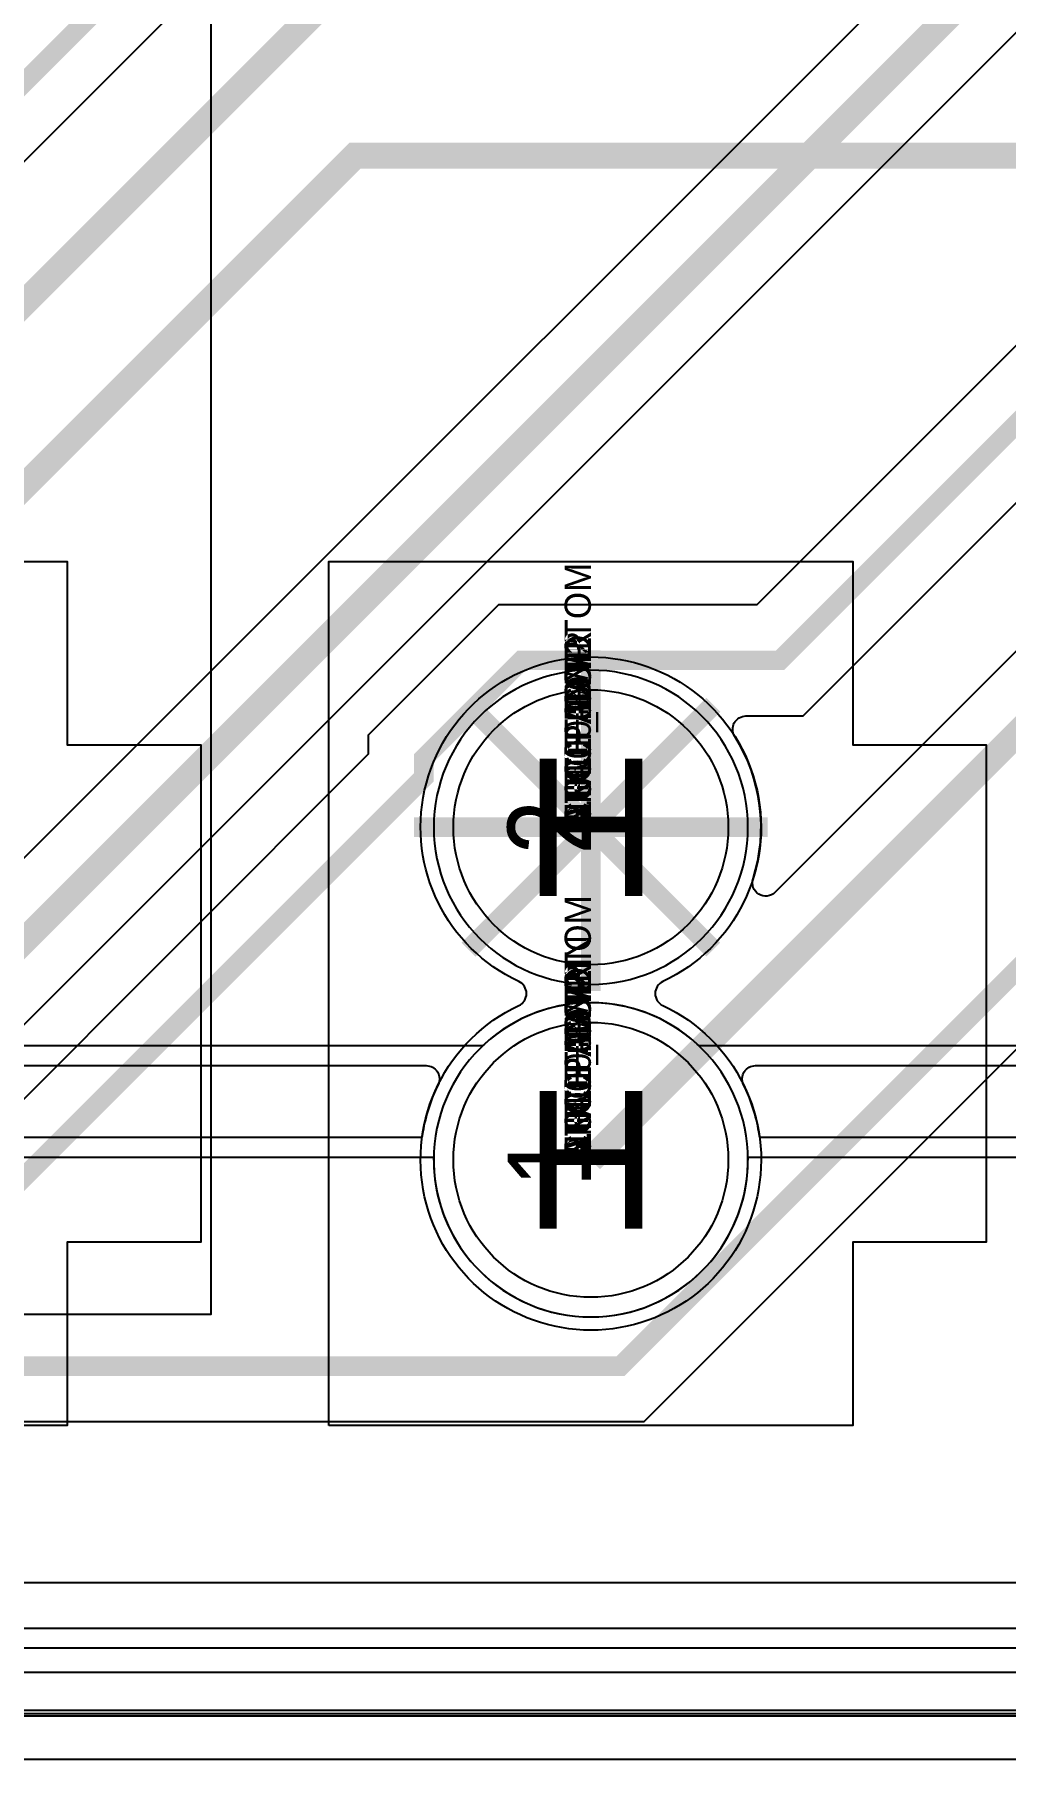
# Model space of a CAD drawing. Extents: x 0 to 323, y 0 to 320.
# Drawn here: x 69.5 to 76.92, y 0 to 13.18 of the extents above; entities that cross this region are included whole.
import ezdxf
from ezdxf.enums import TextEntityAlignment as Align

# ---------------------------------------------------------------- set-up
doc = ezdxf.new("R2010")
doc.units = 0
doc.header["$MEASUREMENT"] = 0
doc.layers.get('0').update_dxf_attribs({"linetype": 'CONTINUOUS'})
for name, color, linetype in [('BOARD_GEOMETRY_OUTLINE', 1, 'CONTINUOUS'), ('CDN_FIGURES', 7, 'CONTINUOUS'), ('ETCH_BOTTOM', 7, 'CONTINUOUS'), ('ETCH_GND', 3, 'CONTINUOUS'), ('ETCH_INT1', 4, 'CONTINUOUS'), ('ETCH_INT2', 5, 'CONTINUOUS'), ('ETCH_PWR', 6, 'CONTINUOUS'), ('ETCH_TOP', 2, 'CONTINUOUS'), ('MANUFACTURING_NCLEGEND-1-6', 8, 'CONTINUOUS'), ('PACKAGE_GEOMETRY_ASSEMBLY_TOP', 11, 'CONTINUOUS'), ('PACKAGE_GEOMETRY_PIN_NUMBER', 9, 'CONTINUOUS')]:
    doc.layers.add(name, color=color, linetype=linetype)

# ---------------------------------------------------------------- blocks, each defined once
blk = doc.blocks.new('PAD_INFO')
for tag in ['SHAPE_TYPE', 'PAD_HEIGHT', 'PAD_LAYER', 'PAD_TYPE', 'PAD_WIDTH']:
    blk.add_attdef(tag, (0, 0), '', height=0.2)
at = {"flags": 2}
blk.add_attdef('CDN_TYPE', (0, 0), '', height=0.2, dxfattribs=at)
blk = doc.blocks.new('DRILL_INFO')
at = {"flags": 2}
blk.add_attdef('CDN_TYPE', (0, 0), '', height=0.2, dxfattribs=at)
for tag in ['FSHAPE', 'FCHAR', 'DRILL_HEIGHT', 'DIAMETER', 'PLATED', 'DRILL_WIDTH']:
    blk.add_attdef(tag, (0, 0), '', height=0.2)
blk = doc.blocks.new('CR2100X1500TH')
at = {"layer": 'ETCH_BOTTOM'}
blk.add_circle((0, 0), 1.05, dxfattribs=at)
at = {"layer": 'ETCH_GND'}
blk.add_circle((0, 0), 1.05, dxfattribs=at)
at = {"layer": 'ETCH_INT1'}
blk.add_circle((0, 0), 1.05, dxfattribs=at)
at = {"layer": 'ETCH_INT2'}
blk.add_circle((0, 0), 1.05, dxfattribs=at)
at = {"layer": 'ETCH_PWR'}
blk.add_circle((0, 0), 1.05, dxfattribs=at)
at = {"layer": 'ETCH_TOP'}
blk.add_circle((0, 0), 1.05, dxfattribs=at)
ref = blk.add_blockref('PAD_INFO', (0, 0))
ref.add_attrib('PAD_LAYER', 'ETCH_TOP', (0, 0), dxfattribs={"height": 0.2})
ref.add_attrib('SHAPE_TYPE', 'NULL', (0, 0), dxfattribs={"height": 0.2})
ref.add_attrib('PAD_TYPE', 'ANTIPAD', (0, 0), dxfattribs={"height": 0.2})
ref.add_attrib('PAD_WIDTH', '0.000000', (0, 0), dxfattribs={"height": 0.2})
ref.add_attrib('PAD_HEIGHT', '0.000000', (0, 0), dxfattribs={"height": 0.2})
ref = blk.add_blockref('PAD_INFO', (0, 0))
ref.add_attrib('PAD_LAYER', 'ETCH_GND', (0, 0), dxfattribs={"height": 0.2})
ref.add_attrib('SHAPE_TYPE', 'NULL', (0, 0), dxfattribs={"height": 0.2})
ref.add_attrib('PAD_TYPE', 'ANTIPAD', (0, 0), dxfattribs={"height": 0.2})
ref.add_attrib('PAD_WIDTH', '0.000000', (0, 0), dxfattribs={"height": 0.2})
ref.add_attrib('PAD_HEIGHT', '0.000000', (0, 0), dxfattribs={"height": 0.2})
ref = blk.add_blockref('PAD_INFO', (0, 0))
ref.add_attrib('PAD_LAYER', 'ETCH_INT1', (0, 0), dxfattribs={"height": 0.2})
ref.add_attrib('SHAPE_TYPE', 'NULL', (0, 0), dxfattribs={"height": 0.2})
ref.add_attrib('PAD_TYPE', 'ANTIPAD', (0, 0), dxfattribs={"height": 0.2})
ref.add_attrib('PAD_WIDTH', '0.000000', (0, 0), dxfattribs={"height": 0.2})
ref.add_attrib('PAD_HEIGHT', '0.000000', (0, 0), dxfattribs={"height": 0.2})
ref = blk.add_blockref('PAD_INFO', (0, 0))
ref.add_attrib('PAD_LAYER', 'ETCH_INT2', (0, 0), dxfattribs={"height": 0.2})
ref.add_attrib('SHAPE_TYPE', 'NULL', (0, 0), dxfattribs={"height": 0.2})
ref.add_attrib('PAD_TYPE', 'ANTIPAD', (0, 0), dxfattribs={"height": 0.2})
ref.add_attrib('PAD_WIDTH', '0.000000', (0, 0), dxfattribs={"height": 0.2})
ref.add_attrib('PAD_HEIGHT', '0.000000', (0, 0), dxfattribs={"height": 0.2})
ref = blk.add_blockref('PAD_INFO', (0, 0))
ref.add_attrib('PAD_LAYER', 'ETCH_PWR', (0, 0), dxfattribs={"height": 0.2})
ref.add_attrib('SHAPE_TYPE', 'NULL', (0, 0), dxfattribs={"height": 0.2})
ref.add_attrib('PAD_TYPE', 'ANTIPAD', (0, 0), dxfattribs={"height": 0.2})
ref.add_attrib('PAD_WIDTH', '0.000000', (0, 0), dxfattribs={"height": 0.2})
ref.add_attrib('PAD_HEIGHT', '0.000000', (0, 0), dxfattribs={"height": 0.2})
ref = blk.add_blockref('PAD_INFO', (0, 0))
ref.add_attrib('PAD_LAYER', 'ETCH_BOTTOM', (0, 0), dxfattribs={"height": 0.2})
ref.add_attrib('SHAPE_TYPE', 'NULL', (0, 0), dxfattribs={"height": 0.2})
ref.add_attrib('PAD_TYPE', 'ANTIPAD', (0, 0), dxfattribs={"height": 0.2})
ref.add_attrib('PAD_WIDTH', '0.000000', (0, 0), dxfattribs={"height": 0.2})
ref.add_attrib('PAD_HEIGHT', '0.000000', (0, 0), dxfattribs={"height": 0.2})
ref = blk.add_blockref('PAD_INFO', (0, 0))
ref.add_attrib('PAD_LAYER', 'ETCH_TOP', (0, 0), dxfattribs={"height": 0.2})
ref.add_attrib('SHAPE_TYPE', 'NULL', (0, 0), dxfattribs={"height": 0.2})
ref.add_attrib('PAD_TYPE', 'THERMAL', (0, 0), dxfattribs={"height": 0.2})
ref.add_attrib('PAD_WIDTH', '0.000000', (0, 0), dxfattribs={"height": 0.2})
ref.add_attrib('PAD_HEIGHT', '0.000000', (0, 0), dxfattribs={"height": 0.2})
ref = blk.add_blockref('PAD_INFO', (0, 0))
ref.add_attrib('PAD_LAYER', 'ETCH_GND', (0, 0), dxfattribs={"height": 0.2})
ref.add_attrib('SHAPE_TYPE', 'NULL', (0, 0), dxfattribs={"height": 0.2})
ref.add_attrib('PAD_TYPE', 'THERMAL', (0, 0), dxfattribs={"height": 0.2})
ref.add_attrib('PAD_WIDTH', '0.000000', (0, 0), dxfattribs={"height": 0.2})
ref.add_attrib('PAD_HEIGHT', '0.000000', (0, 0), dxfattribs={"height": 0.2})
ref = blk.add_blockref('PAD_INFO', (0, 0))
ref.add_attrib('PAD_LAYER', 'ETCH_INT1', (0, 0), dxfattribs={"height": 0.2})
ref.add_attrib('SHAPE_TYPE', 'NULL', (0, 0), dxfattribs={"height": 0.2})
ref.add_attrib('PAD_TYPE', 'THERMAL', (0, 0), dxfattribs={"height": 0.2})
ref.add_attrib('PAD_WIDTH', '0.000000', (0, 0), dxfattribs={"height": 0.2})
ref.add_attrib('PAD_HEIGHT', '0.000000', (0, 0), dxfattribs={"height": 0.2})
ref = blk.add_blockref('PAD_INFO', (0, 0))
ref.add_attrib('PAD_LAYER', 'ETCH_INT2', (0, 0), dxfattribs={"height": 0.2})
ref.add_attrib('SHAPE_TYPE', 'NULL', (0, 0), dxfattribs={"height": 0.2})
ref.add_attrib('PAD_TYPE', 'THERMAL', (0, 0), dxfattribs={"height": 0.2})
ref.add_attrib('PAD_WIDTH', '0.000000', (0, 0), dxfattribs={"height": 0.2})
ref.add_attrib('PAD_HEIGHT', '0.000000', (0, 0), dxfattribs={"height": 0.2})
ref = blk.add_blockref('PAD_INFO', (0, 0))
ref.add_attrib('PAD_LAYER', 'ETCH_PWR', (0, 0), dxfattribs={"height": 0.2})
ref.add_attrib('SHAPE_TYPE', 'NULL', (0, 0), dxfattribs={"height": 0.2})
ref.add_attrib('PAD_TYPE', 'THERMAL', (0, 0), dxfattribs={"height": 0.2})
ref.add_attrib('PAD_WIDTH', '0.000000', (0, 0), dxfattribs={"height": 0.2})
ref.add_attrib('PAD_HEIGHT', '0.000000', (0, 0), dxfattribs={"height": 0.2})
ref = blk.add_blockref('PAD_INFO', (0, 0))
ref.add_attrib('PAD_LAYER', 'ETCH_BOTTOM', (0, 0), dxfattribs={"height": 0.2})
ref.add_attrib('SHAPE_TYPE', 'NULL', (0, 0), dxfattribs={"height": 0.2})
ref.add_attrib('PAD_TYPE', 'THERMAL', (0, 0), dxfattribs={"height": 0.2})
ref.add_attrib('PAD_WIDTH', '0.000000', (0, 0), dxfattribs={"height": 0.2})
ref.add_attrib('PAD_HEIGHT', '0.000000', (0, 0), dxfattribs={"height": 0.2})
ref = blk.add_blockref('PAD_INFO', (0, 0))
ref.add_attrib('PAD_LAYER', 'ETCH_TOP', (0, 0), dxfattribs={"height": 0.2})
ref.add_attrib('SHAPE_TYPE', 'CIRCLE', (0, 0), dxfattribs={"height": 0.2})
ref.add_attrib('PAD_TYPE', 'REGULAR', (0, 0), dxfattribs={"height": 0.2})
ref.add_attrib('PAD_WIDTH', '2.100000', (0, 0), dxfattribs={"height": 0.2})
ref.add_attrib('PAD_HEIGHT', '2.100000', (0, 0), dxfattribs={"height": 0.2})
ref = blk.add_blockref('PAD_INFO', (0, 0))
ref.add_attrib('PAD_LAYER', 'ETCH_GND', (0, 0), dxfattribs={"height": 0.2})
ref.add_attrib('SHAPE_TYPE', 'CIRCLE', (0, 0), dxfattribs={"height": 0.2})
ref.add_attrib('PAD_TYPE', 'REGULAR', (0, 0), dxfattribs={"height": 0.2})
ref.add_attrib('PAD_WIDTH', '2.100000', (0, 0), dxfattribs={"height": 0.2})
ref.add_attrib('PAD_HEIGHT', '2.100000', (0, 0), dxfattribs={"height": 0.2})
ref = blk.add_blockref('PAD_INFO', (0, 0))
ref.add_attrib('PAD_LAYER', 'ETCH_INT1', (0, 0), dxfattribs={"height": 0.2})
ref.add_attrib('SHAPE_TYPE', 'CIRCLE', (0, 0), dxfattribs={"height": 0.2})
ref.add_attrib('PAD_TYPE', 'REGULAR', (0, 0), dxfattribs={"height": 0.2})
ref.add_attrib('PAD_WIDTH', '2.100000', (0, 0), dxfattribs={"height": 0.2})
ref.add_attrib('PAD_HEIGHT', '2.100000', (0, 0), dxfattribs={"height": 0.2})
ref = blk.add_blockref('PAD_INFO', (0, 0))
ref.add_attrib('PAD_LAYER', 'ETCH_INT2', (0, 0), dxfattribs={"height": 0.2})
ref.add_attrib('SHAPE_TYPE', 'CIRCLE', (0, 0), dxfattribs={"height": 0.2})
ref.add_attrib('PAD_TYPE', 'REGULAR', (0, 0), dxfattribs={"height": 0.2})
ref.add_attrib('PAD_WIDTH', '2.100000', (0, 0), dxfattribs={"height": 0.2})
ref.add_attrib('PAD_HEIGHT', '2.100000', (0, 0), dxfattribs={"height": 0.2})
ref = blk.add_blockref('PAD_INFO', (0, 0))
ref.add_attrib('PAD_LAYER', 'ETCH_PWR', (0, 0), dxfattribs={"height": 0.2})
ref.add_attrib('SHAPE_TYPE', 'CIRCLE', (0, 0), dxfattribs={"height": 0.2})
ref.add_attrib('PAD_TYPE', 'REGULAR', (0, 0), dxfattribs={"height": 0.2})
ref.add_attrib('PAD_WIDTH', '2.100000', (0, 0), dxfattribs={"height": 0.2})
ref.add_attrib('PAD_HEIGHT', '2.100000', (0, 0), dxfattribs={"height": 0.2})
ref = blk.add_blockref('PAD_INFO', (0, 0))
ref.add_attrib('PAD_LAYER', 'ETCH_BOTTOM', (0, 0), dxfattribs={"height": 0.2})
ref.add_attrib('SHAPE_TYPE', 'CIRCLE', (0, 0), dxfattribs={"height": 0.2})
ref.add_attrib('PAD_TYPE', 'REGULAR', (0, 0), dxfattribs={"height": 0.2})
ref.add_attrib('PAD_WIDTH', '2.100000', (0, 0), dxfattribs={"height": 0.2})
ref.add_attrib('PAD_HEIGHT', '2.100000', (0, 0), dxfattribs={"height": 0.2})
ref = blk.add_blockref('DRILL_INFO', (0, 0))
ref.add_attrib('DIAMETER', '1.500000', (0, 0), dxfattribs={"height": 0.2})
ref.add_attrib('PLATED', 'PLATED', (0, 0), dxfattribs={"height": 0.2})
ref.add_attrib('FSHAPE', 'CIRCLE', (0, 0), dxfattribs={"height": 0.2})
ref.add_attrib('FCHAR', 'H', (0, 0), dxfattribs={"height": 0.2})
ref.add_attrib('DRILL_WIDTH', '2.100000', (0, 0), dxfattribs={"height": 0.2})
ref.add_attrib('DRILL_HEIGHT', '2.100000', (0, 0), dxfattribs={"height": 0.2})
for tag in ['CDN_TYPE', 'PIN']:
    blk.add_attdef(tag, (0, 0), '', height=0.2)
at = {"flags": 2}
for tag in ['PSTKNAME', 'BBV']:
    blk.add_attdef(tag, (0, 0), '', height=0.2, dxfattribs=at)
blk = doc.blocks.new('F535')
at = {"layer": 'PACKAGE_GEOMETRY_ASSEMBLY_TOP'}
blk.add_lwpolyline([(-3.3, 2), (3.3, 2), (3.3, -2), (1.9, -2), (1.9, -3.02), (-1.9, -3.02), (-1.9, -2), (-3.3, -2)], close=True, dxfattribs=at)
at = {"layer": 'ETCH_TOP'}
ref = blk.add_blockref('CR2100X1500TH', (-1.27, 0), dxfattribs=at)
ref.add_attrib('CDN_TYPE', 'PIN', (0, 0), dxfattribs={"height": 0.2})
ref.add_attrib('PIN', '1', (0, 0), dxfattribs={"height": 0.2})
ref = blk.add_blockref('CR2100X1500TH', (1.27, 0), dxfattribs=at)
ref.add_attrib('CDN_TYPE', 'PIN', (0, 0), dxfattribs={"height": 0.2})
ref.add_attrib('PIN', '2', (0, 0), dxfattribs={"height": 0.2})
at = {"flags": 2}
for tag in ['SYMBOL_TYPE', 'CDN_TYPE', 'REFDES']:
    blk.add_attdef(tag, (0, 0), '', height=0.2, dxfattribs=at)
blk = doc.blocks.new('FIGURE_CIRCLE')
at = {"layer": 'CDN_FIGURES'}
blk.add_circle((0, 0), 0.5, dxfattribs=at)

msp = doc.modelspace()

# ---------------------------------------------------------------- linework, layer by layer
at = {"layer": 'BOARD_GEOMETRY_OUTLINE'}
msp.add_lwpolyline([(0, 116.6), (0, 118.2), (190.2, 118.2), (190.2, 0), (0, 0), (0, 118.2)], dxfattribs=at)
at = {"layer": 'ETCH_BOTTOM'}
msp.add_lwpolyline([(0.135, 0.375), (0.135, 117.746), (189.669, 117.746), (189.669, 0.375)], close=True, dxfattribs=at)
for points, format in [([(67.75, 4.58, 0.2, 0.2, 0), (77.77, 14.6, 0.2, 0.2, 0), (78.449, 14.6, 0.2, 0.2, 0), (78.8, 14.951, 0.2, 0.2, 0), (78.8, 24.268, 0.2, 0.2, 0), (88.432, 33.9, 0.2, 0.2, 0), (97.07, 33.9, 0.2, 0.2, 0), (101.82, 38.65, 0.2, 0.2, 0), (102.4, 38.65, 0.2, 0.2, 0)], "xyseb"), ([(102.9, 37.4, 0.2, 0.2, 0), (95.9, 30.4, 0.2, 0.2, 0), (85.427, 30.4, 0.2, 0.2, 0), (80.15, 25.123, 0.2, 0.2, 0), (80.15, 10.151, 0.2, 0.2, 0), (79.799, 9.8, 0.2, 0.2, 0), (78.97, 9.8, 0.2, 0.2, 0), (73.75, 4.58, 0.2, 0.2, 0)], "xyseb"), ([(88.246, 34.35), (78.35, 24.454), (78.35, 15.9, -0.434609), (78.242, 15.799, 0.483309), (77.608, 15.104), (77.612, 15.078), (69.157, 6.624, -0.785726), (68.989, 6.726, 2.209733), (67.2, 5.942, -0.636779), (67.2, 5.758, 0.232087), (66.482, 4.866), (66.482, 4.866, -0.590771), (66.311, 4.817), (65.138, 5.99), (65.138, 8.725), (65.939, 8.725), (74.625, 17.411), (74.625, 31.626)], "xyb"), ([(74.2, 32.05, 0.15, 0.15, 0), (74.2, 17.587, 0.15, 0.15, 0), (65.763, 9.15, 0.15, 0.15, 0), (52.926, 9.15, 0.15, 0.15, 0), (51.201, 7.425, 0.15, 0.15, 0), (26.425, 7.425, 0.15, 0.15, 0), (24.5, 9.35, 0.15, 0.15, 0), (24.45, 9.35, 0.15, 0.15, 0)], "xyseb"), ([(68.931, 5.125), (77.956, 14.15), (78.635, 14.15), (79.25, 14.765), (79.25, 24.081), (79.527, 24.358, -0.668179), (79.7, 24.287), (79.7, 10.338), (79.612, 10.25), (78.784, 10.25), (75.157, 6.624, -0.785726), (74.989, 6.726, 0.22124), (74.849, 7.814, -0.590873), (74.935, 7.97), (75.371, 7.97), (78.401, 11), (78.421, 11, 2.301111), (77.8, 11.621), (77.8, 11.601), (75.019, 8.82), (73.046, 8.82), (72.05, 7.824), (72.05, 7.678), (69.189, 4.817, -0.590771)], "xyb"), ([(61.95, 4.63, 0.15, 0.15, 0), (63.575, 3.005, 0.15, 0.15, 0), (73.978, 3.005, 0.15, 0.15, 0), (83.075, 12.102, 0.15, 0.15, 0), (83.075, 12.488, 0.15, 0.15, 0), (83.412, 12.825, 0.15, 0.15, 0), (83.888, 12.825, 0.15, 0.15, 0), (84.013, 12.7, 0.15, 0.15, 0), (86.5, 12.7, 0.15, 0.15, 0)], "xyseb"), ([(84.25, 12.226, -0.561279), (83.355, 11.728), (83.321, 11.747), (74.154, 2.58), (63.399, 2.58), (62.519, 3.46), (62.487, 3.446, -0.647632), (60.709, 5.017, 0.505832), (60.612, 5.149), (55.838, 5.149, 0.505832), (55.741, 5.017, -1.359759), (53.259, 5.017, 0.505832), (53.162, 5.149), (50.205, 5.149)], "xyb"), ([(78.4, 11.6, 0.15, 0.15, 0), (75.195, 8.395, 0.15, 0.15, 0), (73.222, 8.395, 0.15, 0.15, 0), (72.475, 7.648, 0.15, 0.15, 0), (72.475, 7.502, 0.15, 0.15, 0), (68.278, 3.305, 0.15, 0.15, 0), (67.222, 3.305, 0.15, 0.15, 0), (63.225, 7.302, 0.15, 0.15, 0), (63.225, 7.698, 0.15, 0.15, 0), (62.478, 8.445, 0.15, 0.15, 0), (52.9, 8.445, 0.15, 0.15, 0), (48.57, 4.115, 0.15, 0.15, 0)], "xyseb")]:
    msp.add_lwpolyline(points, format=format, dxfattribs=at)
at = {"layer": 'ETCH_GND'}
msp.add_lwpolyline([(189.5, 0.35), (0.1, 0.35), (0.1, 117.55), (189.5, 117.55)], close=True, dxfattribs=at)
for points in [[(68.92, 4.311, 0.464439), (69.02, 4.193), (69.403, 4.193), (69.403, 15.277), (70.847, 15.277), (70.847, 3.398), (67.958, 3.398), (67.954, 3.397, -0.085611), (67.546, 3.397), (67.542, 3.398), (28.647, 3.398), (28.647, 4.193), (53.242, 4.193, 0.492675), (53.34, 4.321, -1.301937), (55.66, 4.321, 0.492675), (55.758, 4.193), (60.693, 4.193, 0.492675), (60.791, 4.321, -1.301937), (63.109, 4.321, 0.492675), (63.208, 4.193), (66.48, 4.193, 0.464439), (66.58, 4.311, -1.25553), (68.92, 4.311)], [(74.95, 7.12, 1), (72.55, 7.12, 1)], [(74.95, 4.58, 1), (72.55, 4.58, 1)]]:
    msp.add_lwpolyline(points, format="xyb", close=True, dxfattribs=at)
for points in [[(73.75, 7.12, 0.15, 0.15, 0), (73.75, 8.371, 0.15, 0.15, 0)], [(72.815, 8.055, 0.15, 0.15, 0), (73.75, 7.12, 0.15, 0.15, 0)], [(73.75, 7.12, 0.15, 0.15, 0), (74.685, 8.055, 0.15, 0.15, 0)], [(72.499, 7.12, 0.15, 0.15, 0), (73.75, 7.12, 0.15, 0.15, 0)], [(72.815, 6.185, 0.15, 0.15, 0), (73.75, 7.12, 0.15, 0.15, 0)], [(73.75, 7.12, 0.15, 0.15, 0), (74.685, 6.185, 0.15, 0.15, 0)], [(73.75, 7.12, 0.15, 0.15, 0), (75.001, 7.12, 0.15, 0.15, 0)], [(73.75, 5.869, 0.15, 0.15, 0), (73.75, 7.12, 0.15, 0.15, 0)]]:
    msp.add_lwpolyline(points, format="xyseb", dxfattribs=at)
at = {"layer": 'ETCH_INT1'}
msp.add_lwpolyline([(189.747, 0.331), (0.416, 0.331), (0.416, 117.577), (189.747, 117.577)], close=True, dxfattribs=at)
for points in [[(163.162, 0.85), (23.688, 0.85), (20.657, 3.881), (16.885, 3.881), (16.885, 33.296), (50.367, 33.296), (50.367, 52.059), (47.791, 54.634), (47.791, 69.928), (47.8, 69.93), (47.8, 70.669), (47.791, 70.672), (47.791, 75.866), (50.084, 78.159), (81.942, 78.159), (81.942, 80.416), (83.884, 82.359), (86.742, 82.359)], [(163.1, 1), (23.75, 1)]]:
    msp.add_lwpolyline(points, dxfattribs=at)
for points in [[(73.75, 8.32, 1), (73.75, 5.92, 1)], [(69.04, 4.75), (69.033, 4.793, 0.073362), (68.917, 5.154, -0.555226), (69.008, 5.3), (72.492, 5.3, -0.555226), (72.583, 5.154, 0.073362), (72.467, 4.793), (72.46, 4.75)], [(75.04, 4.75), (75.033, 4.793, 0.073362), (74.917, 5.154, -0.555226), (75.008, 5.3), (91.282, 5.3, -0.770461), (91.332, 5.11, 0.110883), (90.959, 4.772), (90.944, 4.75)]]:
    msp.add_lwpolyline(points, format="xyb", close=True, dxfattribs=at)
for points in [[(106.049, 5.45), (74.577, 5.45), (74.562, 5.463, 0.389874), (72.938, 5.463), (72.923, 5.45), (68.577, 5.45), (68.562, 5.463, 0.389874), (66.938, 5.463), (66.923, 5.45), (62.827, 5.45), (62.812, 5.465, 0.423286), (61.088, 5.465), (61.074, 5.45), (55.377, 5.45), (55.362, 5.465, 0.423286), (53.638, 5.465), (53.623, 5.45), (34.3, 5.45)], [(34.252, 5.058), (53.24, 5.058, -0.490447), (53.338, 4.931, 1.29234), (55.662, 4.931, -0.490447), (55.76, 5.058), (60.69, 5.058, -0.490447), (60.788, 4.931, 1.29234), (63.112, 4.931, -0.490447), (63.21, 5.058), (66.504, 5.058, -0.502989), (66.601, 4.927, 1.144428), (68.95, 4.551), (68.951, 4.6), (72.549, 4.6), (72.55, 4.551, 0.975713), (74.95, 4.551), (74.951, 4.6), (80.656, 4.6, -0.519028), (80.751, 4.464, 1.42085), (82.728, 4.464, -0.519028), (82.824, 4.6), (83.196, 4.6, -0.519028), (83.291, 4.464, 1.42085), (85.269, 4.464, -0.519028)]]:
    msp.add_lwpolyline(points, format="xyb", dxfattribs=at)
at = {"layer": 'ETCH_INT2'}
msp.add_lwpolyline([(189.88, 0.665), (0.485, 0.665), (0.485, 117.596), (189.88, 117.596)], close=True, dxfattribs=at)
for points in [[(73.75, 7.12, 0.15, 0.15, 0), (73.75, 8.471, 0.15, 0.15, 0)], [(72.399, 7.12, 0.15, 0.15, 0), (73.75, 7.12, 0.15, 0.15, 0)], [(73.75, 7.12, 0.15, 0.15, 0), (75.101, 7.12, 0.15, 0.15, 0)]]:
    msp.add_lwpolyline(points, format="xyseb", dxfattribs=at)
msp.add_lwpolyline([(74.3, 5.758, -4.507415), (73.2, 5.758, 0.636779), (73.2, 5.942, -4.507415), (74.3, 5.942, 0.636779), (74.3, 5.758)], format="xyb", close=True, dxfattribs=at)
at = {"layer": 'ETCH_PWR'}
msp.add_lwpolyline([(188.75, 1.35), (58.65, 1.35), (58.65, 17.9), (58.895, 18.145), (58.93, 18.115, 0.415084), (59.636, 18.182), (59.651, 18.2), (62.795, 18.2, 0.0051), (62.805, 18.2), (63.15, 18.2), (64.6, 19.65), (64.6, 24.148), (64.646, 24.152, 0.91207), (64.646, 25.148), (64.6, 25.152), (64.6, 25.8), (64.651, 25.8, 0.998801), (64.651, 26.8), (64.6, 26.8), (64.6, 29.65), (63.65, 30.6), (46.4, 30.6)], format="xyb", dxfattribs=at)
for points in [[(74.95, 7.12, 1), (72.55, 7.12, 1)], [(74.95, 4.58, 1), (72.55, 4.58, 1)]]:
    msp.add_lwpolyline(points, format="xyb", close=True, dxfattribs=at)
at = {"layer": 'ETCH_TOP'}
for points in [[(54.5, 7.17, 0.2, 0.2, 0), (56.73, 9.4, 0.2, 0.2, 0), (67.7, 9.4, 0.2, 0.2, 0), (74.15, 15.85, 0.2, 0.2, 0), (80.5, 15.85, 0.2, 0.2, 0)], [(61.95, 7.17, 0.2, 0.2, 0), (63.68, 8.9, 0.2, 0.2, 0), (68.6, 8.9, 0.2, 0.2, 0), (71.95, 12.25, 0.2, 0.2, 0), (80.6, 12.25, 0.2, 0.2, 0)]]:
    msp.add_lwpolyline(points, format="xyseb", dxfattribs=at)

# ---------------------------------------------------------------- block references
at = {"rotation": 90}
for p in [(67.75, 5.85), (73.75, 5.85)]:
    msp.add_blockref('F535', p, dxfattribs=at)
at = {"layer": 'MANUFACTURING_NCLEGEND-1-6', "xscale": 2.1, "yscale": 2.1}
for p in [(73.75, 7.12), (73.75, 4.58)]:
    msp.add_blockref('FIGURE_CIRCLE', p, dxfattribs=at)

# ---------------------------------------------------------------- texts
at = {"layer": 'MANUFACTURING_NCLEGEND-1-6'}
for p in [(73.75, 7.12), (73.75, 4.58)]:
    msp.add_text('H', height=1.05, dxfattribs=at).set_placement(p, align=Align.MIDDLE_CENTER)
at = {"layer": 'PACKAGE_GEOMETRY_PIN_NUMBER', "width": 0.87874}
for s, p in [('2', (73.75, 7.12)), ('1', (73.75, 4.58))]:
    msp.add_text(s, height=0.635, rotation=90, dxfattribs=at).set_placement(p, align=Align.CENTER)

doc.saveas('drawing.dxf')
